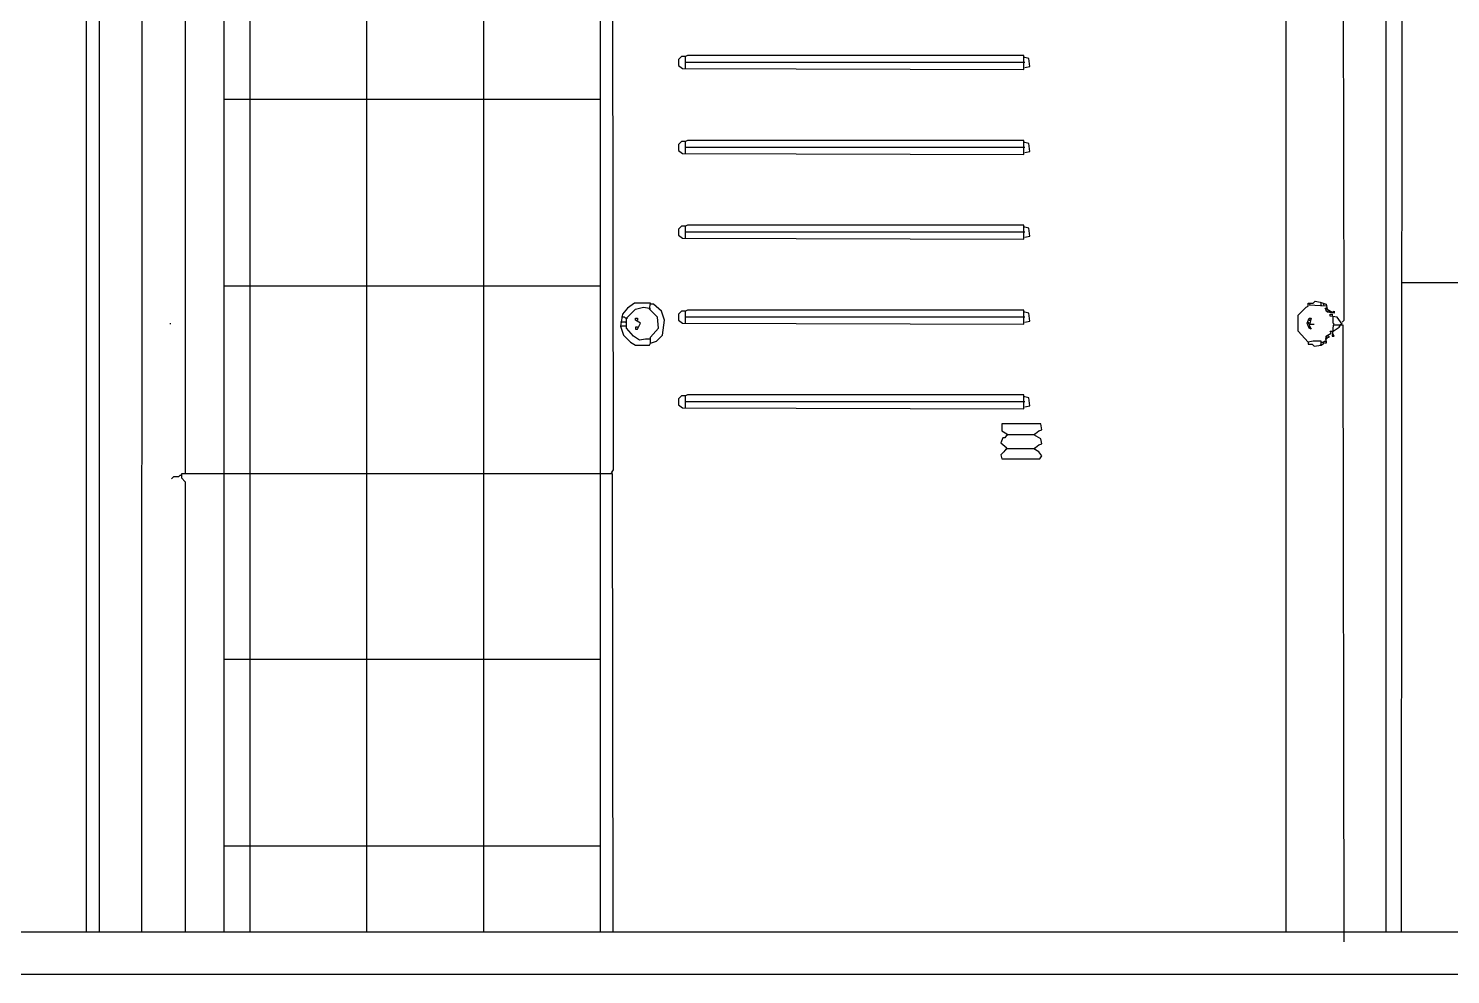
# Model space of a CAD drawing. Extents: x 3792242 to 5145247, y -1546315 to -1031918.
# Drawn here: x 4310029 to 4311036, y -1515644 to -1514974 of the extents above; entities that cross this region are included whole.
import ezdxf

# ---------------------------------------------------------------- set-up
doc = ezdxf.new("R2010")
doc.units = 0
doc.header["$MEASUREMENT"] = 0
for name, color, linetype in [('TENKÁ', 7, 'CONTINUOUS'), ('ZZ-chladenie', 133, 'CONTINUOUS'), ('ZZ-elektro', 221, 'CONTINUOUS')]:
    doc.layers.add(name, color=color, linetype=linetype)

msp = doc.modelspace()

# ---------------------------------------------------------------- linework, layer by layer
at = {"layer": 'TENKÁ'}
for p, q in [((4322827.714, -1515613.77), (4308697.714, -1515613.77)), ((4322827.714, -1515643.77), (4308697.714, -1515643.77))]:
    msp.add_line(p, q, dxfattribs=at)
at = {"layer": 'ZZ-chladenie', "color": 9}
for p, q in [((4310079.251, -1515613.77), (4310079.251, -1514304.266)), ((4310990.071, -1515613.77), (4310990.071, -1514304.266)), ((4310070.066, -1515613.77), (4310070.066, -1514326.878)), ((4310919.41, -1515613.77), (4310919.41, -1514326.878)), ((4311000.992, -1515613.77), (4311002.084, -1514325.465)), ((4310109.11, -1515613.77), (4310109.636, -1514509.183)), ((4310960.393, -1515180.462), (4310959.687, -1514743.778)), ((4310167.577, -1515288.574), (4310167.577, -1514760.03)), ((4310185.95, -1515288.574), (4310185.95, -1514760.03)), ((4310268.622, -1515288.574), (4310268.622, -1514760.03)), ((4310351.296, -1515288.574), (4310351.296, -1514760.03)), ((4310433.969, -1515288.574), (4310433.969, -1514760.03)), ((4310443.155, -1515286.454), (4310442.449, -1514760.736)), ((4310140.02, -1514766.389), (4310140.02, -1515288.574)), ((4310491.205, -1514993.918), (4310489.085, -1514996.037)), ((4310489.085, -1514996.037), (4310489.085, -1515000.277)), ((4310489.085, -1515000.277), (4310491.911, -1515002.397)), ((4310494.031, -1514993.918), (4310491.205, -1514993.918)), ((4310491.911, -1515002.397), (4310733.572, -1515003.103)), ((4310495.444, -1514993.211), (4310494.031, -1514993.918)), ((4310494.031, -1515002.397), (4310494.031, -1514993.918)), ((4310734.278, -1514998.157), (4310494.031, -1514998.157)), ((4310733.572, -1514993.211), (4310495.444, -1514993.211)), ((4310733.572, -1515003.103), (4310733.572, -1514993.211)), ((4310734.278, -1514994.624), (4310733.572, -1514994.624)), ((4310737.105, -1514995.331), (4310734.278, -1514994.624)), ((4310734.278, -1515001.69), (4310737.812, -1515000.984)), ((4310737.812, -1515000.984), (4310737.105, -1514995.331)), ((4310185.95, -1515024.302), (4310167.577, -1515024.302)), ((4310268.622, -1515024.302), (4310185.95, -1515024.302)), ((4310351.296, -1515024.302), (4310268.622, -1515024.302)), ((4310433.969, -1515024.302), (4310351.296, -1515024.302)), ((4310495.444, -1515053.272), (4310494.031, -1515053.979)), ((4310733.572, -1515053.272), (4310495.444, -1515053.272)), ((4310733.572, -1515063.165), (4310733.572, -1515053.272)), ((4310491.205, -1515053.979), (4310489.085, -1515056.099)), ((4310489.085, -1515056.099), (4310489.085, -1515060.338)), ((4310489.085, -1515060.338), (4310491.911, -1515062.459)), ((4310494.031, -1515053.979), (4310491.205, -1515053.979)), ((4310491.911, -1515062.459), (4310733.572, -1515063.165)), ((4310494.031, -1515062.459), (4310494.031, -1515053.979)), ((4310734.278, -1515058.219), (4310494.031, -1515058.219)), ((4310734.278, -1515054.686), (4310733.572, -1515054.686)), ((4310737.105, -1515055.393), (4310734.278, -1515054.686)), ((4310734.278, -1515061.752), (4310737.812, -1515061.045)), ((4310737.812, -1515061.045), (4310737.105, -1515055.393)), ((4310495.444, -1515113.334), (4310494.031, -1515114.041)), ((4310733.572, -1515113.334), (4310495.444, -1515113.334)), ((4310733.572, -1515123.227), (4310733.572, -1515113.334)), ((4310491.205, -1515114.041), (4310489.085, -1515116.161)), ((4310489.085, -1515116.161), (4310489.085, -1515120.4)), ((4310489.085, -1515120.4), (4310491.911, -1515122.52)), ((4310494.031, -1515114.041), (4310491.205, -1515114.041)), ((4310491.911, -1515122.52), (4310733.572, -1515123.227)), ((4310494.031, -1515122.52), (4310494.031, -1515114.041)), ((4310734.278, -1515118.281), (4310494.031, -1515118.281)), ((4310734.278, -1515114.747), (4310733.572, -1515114.747)), ((4310737.105, -1515115.454), (4310734.278, -1515114.747)), ((4310734.278, -1515121.813), (4310737.812, -1515121.107)), ((4310737.812, -1515121.107), (4310737.105, -1515115.454)), ((4310185.95, -1515156.438), (4310167.577, -1515156.438)), ((4310268.622, -1515156.438), (4310185.95, -1515156.438)), ((4310351.296, -1515156.438), (4310268.622, -1515156.438)), ((4310433.969, -1515156.438), (4310351.296, -1515156.438)), ((4310453.048, -1515171.983), (4310449.515, -1515176.222)), ((4310452.341, -1515179.049), (4310458.701, -1515172.69)), ((4310457.994, -1515168.45), (4310453.048, -1515171.983)), ((4310469.3, -1515168.45), (4310457.994, -1515168.45)), ((4310458.701, -1515172.69), (4310464.353, -1515171.277)), ((4310464.353, -1515171.277), (4310468.593, -1515171.983)), ((4310468.593, -1515172.69), (4310469.3, -1515168.45)), ((4310468.593, -1515171.983), (4310469.3, -1515172.69)), ((4310474.246, -1515178.343), (4310468.593, -1515172.69)), ((4310471.419, -1515169.156), (4310469.3, -1515169.156)), ((4310477.072, -1515174.103), (4310471.419, -1515169.156)), ((4310479.192, -1515180.462), (4310477.072, -1515174.103)), ((4310491.205, -1515174.103), (4310489.085, -1515176.222)), ((4310494.031, -1515174.103), (4310491.205, -1515174.103)), ((4310495.444, -1515173.396), (4310494.031, -1515174.103)), ((4310494.031, -1515182.582), (4310494.031, -1515174.103)), ((4310733.572, -1515173.396), (4310495.444, -1515173.396)), ((4310733.572, -1515183.289), (4310733.572, -1515173.396)), ((4310927.889, -1515176.929), (4310933.542, -1515171.277)), ((4310933.542, -1515171.277), (4310934.956, -1515170.57)), ((4310934.956, -1515170.57), (4310934.956, -1515168.45)), ((4310934.956, -1515168.45), (4310938.488, -1515168.45)), ((4310935.662, -1515169.863), (4310936.369, -1515169.156)), ((4310947.675, -1515170.57), (4310935.662, -1515169.863)), ((4310938.488, -1515168.45), (4310939.902, -1515167.037)), ((4310939.902, -1515167.037), (4310943.435, -1515167.743)), ((4310943.435, -1515167.743), (4310947.675, -1515169.156)), ((4310944.141, -1515169.863), (4310944.141, -1515168.45)), ((4310944.141, -1515169.863), (4310944.141, -1515170.57)), ((4310946.261, -1515169.863), (4310945.554, -1515169.156)), ((4310948.381, -1515174.809), (4310946.968, -1515171.983)), ((4310946.968, -1515171.983), (4310947.675, -1515171.983)), ((4310947.675, -1515169.156), (4310948.381, -1515172.69)), ((4310948.381, -1515171.983), (4310947.675, -1515171.983)), ((4310947.675, -1515174.103), (4310947.675, -1515173.396)), ((4310948.381, -1515174.103), (4310947.675, -1515174.103)), ((4310948.381, -1515172.69), (4310948.381, -1515171.983)), ((4310949.088, -1515173.396), (4310948.381, -1515172.69)), ((4310948.381, -1515172.69), (4310951.914, -1515174.809)), ((4310949.088, -1515174.809), (4310948.381, -1515174.103)), ((4310949.794, -1515174.103), (4310949.088, -1515173.396)), ((4310949.794, -1515174.103), (4310949.088, -1515174.809)), ((4310949.794, -1515174.103), (4310950.501, -1515174.103)), ((4310951.914, -1515174.809), (4310953.327, -1515174.103)), ((4310953.327, -1515174.103), (4310953.327, -1515175.516)), ((4310129.42, -1515183.289), (4310129.42, -1515182.582)), ((4310449.515, -1515176.222), (4310448.101, -1515184.702)), ((4310448.808, -1515181.876), (4310448.101, -1515181.876)), ((4310449.515, -1515178.343), (4310448.808, -1515178.343)), ((4310451.635, -1515181.876), (4310448.808, -1515181.876)), ((4310450.928, -1515178.343), (4310449.515, -1515178.343)), ((4310451.635, -1515179.049), (4310450.928, -1515178.343)), ((4310452.341, -1515179.049), (4310451.635, -1515179.049)), ((4310451.635, -1515181.876), (4310452.341, -1515181.876)), ((4310452.341, -1515179.049), (4310453.048, -1515179.049)), ((4310452.341, -1515186.115), (4310452.341, -1515179.049)), ((4310458.701, -1515180.462), (4310458.701, -1515179.049)), ((4310458.701, -1515179.049), (4310460.114, -1515179.049)), ((4310462.234, -1515182.582), (4310458.701, -1515180.462)), ((4310460.114, -1515179.049), (4310460.114, -1515180.462)), ((4310460.114, -1515186.822), (4310462.234, -1515182.582)), ((4310474.953, -1515186.115), (4310474.246, -1515178.343)), ((4310477.779, -1515191.061), (4310479.192, -1515180.462)), ((4310489.085, -1515176.222), (4310489.085, -1515180.462)), ((4310489.085, -1515180.462), (4310491.911, -1515182.582)), ((4310491.911, -1515182.582), (4310733.572, -1515183.289)), ((4310734.278, -1515178.343), (4310494.031, -1515178.343)), ((4310734.278, -1515174.809), (4310733.572, -1515174.809)), ((4310737.105, -1515175.516), (4310734.278, -1515174.809)), ((4310734.278, -1515181.876), (4310737.812, -1515181.169)), ((4310737.812, -1515181.169), (4310737.105, -1515175.516)), ((4310927.889, -1515188.235), (4310927.889, -1515176.929)), ((4310934.249, -1515182.582), (4310935.662, -1515179.049)), ((4310935.662, -1515186.115), (4310934.249, -1515182.582)), ((4310934.956, -1515182.582), (4310935.662, -1515181.876)), ((4310935.662, -1515183.289), (4310934.956, -1515182.582)), ((4310935.662, -1515179.049), (4310937.075, -1515179.049)), ((4310937.075, -1515179.049), (4310935.662, -1515184.702)), ((4310935.662, -1515180.462), (4310936.369, -1515180.462)), ((4310936.369, -1515180.462), (4310935.662, -1515180.462)), ((4310935.662, -1515183.289), (4310939.195, -1515183.289)), ((4310953.327, -1515175.516), (4310948.381, -1515174.809)), ((4310950.501, -1515177.636), (4310950.501, -1515176.222)), ((4310950.501, -1515176.222), (4310951.914, -1515176.222)), ((4310955.447, -1515178.343), (4310950.501, -1515177.636)), ((4310951.914, -1515176.222), (4310951.914, -1515177.636)), ((4310952.62, -1515183.995), (4310951.914, -1515191.768)), ((4310952.62, -1515182.582), (4310952.62, -1515177.636)), ((4310953.327, -1515183.289), (4310952.62, -1515182.582)), ((4310959.687, -1515183.995), (4310952.62, -1515183.995)), ((4310958.98, -1515183.289), (4310955.447, -1515178.343)), ((4310956.861, -1515185.408), (4310958.274, -1515183.289)), ((4310958.98, -1515181.876), (4310960.393, -1515180.462)), ((4310960.393, -1515620.68), (4310959.687, -1515183.995)), ((4310448.101, -1515184.702), (4310450.222, -1515191.061)), ((4310451.635, -1515184.702), (4310448.808, -1515184.702)), ((4310450.222, -1515191.061), (4310455.167, -1515196.008)), ((4310457.287, -1515191.768), (4310452.341, -1515186.115)), ((4310461.527, -1515194.595), (4310457.287, -1515191.768)), ((4310460.114, -1515185.408), (4310458.701, -1515185.408)), ((4310458.701, -1515185.408), (4310458.701, -1515186.822)), ((4310458.701, -1515186.822), (4310460.114, -1515186.822)), ((4310460.114, -1515185.408), (4310460.82, -1515185.408)), ((4310465.767, -1515193.888), (4310461.527, -1515194.595)), ((4310468.593, -1515193.888), (4310465.767, -1515193.888)), ((4310468.593, -1515193.888), (4310469.3, -1515193.181)), ((4310469.3, -1515192.474), (4310474.953, -1515186.115)), ((4310469.3, -1515196.714), (4310469.3, -1515192.474)), ((4310473.54, -1515195.301), (4310477.779, -1515191.061)), ((4310934.956, -1515196.008), (4310927.889, -1515188.235)), ((4310935.662, -1515184.702), (4310937.075, -1515186.822)), ((4310935.662, -1515186.115), (4310936.369, -1515185.408)), ((4310937.075, -1515186.822), (4310935.662, -1515186.115)), ((4310936.369, -1515185.408), (4310936.369, -1515184.702)), ((4310947.675, -1515193.888), (4310946.968, -1515193.888)), ((4310947.675, -1515191.768), (4310951.207, -1515189.648)), ((4310947.675, -1515192.474), (4310948.381, -1515191.768)), ((4310947.675, -1515193.888), (4310949.794, -1515191.768)), ((4310947.675, -1515195.301), (4310947.675, -1515191.768)), ((4310948.381, -1515193.181), (4310947.675, -1515192.474)), ((4310947.675, -1515193.888), (4310948.381, -1515193.181)), ((4310948.381, -1515191.768), (4310948.381, -1515191.061)), ((4310948.381, -1515191.061), (4310949.088, -1515191.061)), ((4310949.088, -1515192.474), (4310949.794, -1515192.474)), ((4310949.794, -1515192.474), (4310949.794, -1515191.768)), ((4310951.207, -1515189.648), (4310950.501, -1515188.235)), ((4310950.501, -1515188.235), (4310952.62, -1515188.235)), ((4310951.914, -1515191.768), (4310953.327, -1515191.768)), ((4310952.62, -1515188.235), (4310956.861, -1515185.408)), ((4310953.327, -1515191.768), (4310952.62, -1515190.355)), ((4310455.167, -1515196.008), (4310458.701, -1515198.127)), ((4310458.701, -1515198.127), (4310468.593, -1515198.127)), ((4310468.593, -1515198.127), (4310469.3, -1515196.714)), ((4310469.3, -1515196.714), (4310473.54, -1515195.301)), ((4310938.488, -1515195.301), (4310934.956, -1515196.008)), ((4310934.956, -1515196.008), (4310934.956, -1515197.421)), ((4310934.956, -1515197.421), (4310937.782, -1515197.421)), ((4310937.782, -1515197.421), (4310939.195, -1515198.834)), ((4310944.141, -1515195.301), (4310938.488, -1515195.301)), ((4310939.195, -1515198.834), (4310944.141, -1515198.127)), ((4310944.141, -1515197.421), (4310943.435, -1515198.127)), ((4310944.141, -1515197.421), (4310944.141, -1515195.301)), ((4310944.141, -1515196.008), (4310945.554, -1515196.008)), ((4310944.141, -1515198.127), (4310946.261, -1515196.714)), ((4310945.554, -1515196.008), (4310945.554, -1515196.714)), ((4310946.261, -1515196.714), (4310946.261, -1515195.301)), ((4310946.261, -1515195.301), (4310947.675, -1515195.301)), ((4310947.675, -1515196.714), (4310946.968, -1515196.714)), ((4310947.675, -1515195.301), (4310947.675, -1515196.714)), ((4310491.205, -1515234.165), (4310489.085, -1515236.284)), ((4310494.031, -1515234.165), (4310491.205, -1515234.165)), ((4310495.444, -1515233.458), (4310494.031, -1515234.165)), ((4310494.031, -1515242.644), (4310494.031, -1515234.165)), ((4310733.572, -1515233.458), (4310495.444, -1515233.458)), ((4310733.572, -1515243.351), (4310733.572, -1515233.458)), ((4310489.085, -1515236.284), (4310489.085, -1515240.524)), ((4310489.085, -1515240.524), (4310491.911, -1515242.644)), ((4310491.911, -1515242.644), (4310733.572, -1515243.351)), ((4310734.278, -1515238.404), (4310494.031, -1515238.404)), ((4310734.278, -1515234.871), (4310733.572, -1515234.871)), ((4310737.105, -1515235.578), (4310734.278, -1515234.871)), ((4310734.278, -1515241.938), (4310737.812, -1515241.231)), ((4310737.812, -1515241.231), (4310737.105, -1515235.578)), ((4310745.584, -1515253.949), (4310718.026, -1515253.949)), ((4310718.026, -1515253.949), (4310718.026, -1515258.896)), ((4310746.291, -1515258.19), (4310745.584, -1515253.949)), ((4310718.733, -1515263.842), (4310717.32, -1515267.375)), ((4310718.026, -1515258.896), (4310721.559, -1515261.016)), ((4310720.146, -1515263.842), (4310718.733, -1515263.842)), ((4310721.559, -1515261.722), (4310720.146, -1515263.842)), ((4310721.559, -1515261.016), (4310721.559, -1515261.722)), ((4310721.559, -1515261.722), (4310721.559, -1515262.429)), ((4310740.638, -1515261.722), (4310721.559, -1515261.722)), ((4310740.638, -1515261.722), (4310744.171, -1515258.896)), ((4310740.638, -1515261.722), (4310741.344, -1515261.016)), ((4310745.584, -1515264.549), (4310740.638, -1515261.722)), ((4310744.171, -1515258.896), (4310746.291, -1515258.19)), ((4310746.291, -1515268.082), (4310745.584, -1515264.549)), ((4310717.32, -1515267.375), (4310721.559, -1515270.908)), ((4310719.439, -1515273.735), (4310717.32, -1515275.855)), ((4310721.559, -1515270.908), (4310719.439, -1515273.735)), ((4310721.559, -1515271.615), (4310720.853, -1515272.322)), ((4310740.638, -1515271.615), (4310721.559, -1515271.615)), ((4310740.638, -1515271.615), (4310744.171, -1515268.788)), ((4310740.638, -1515271.615), (4310741.344, -1515270.908)), ((4310744.171, -1515273.735), (4310740.638, -1515271.615)), ((4310744.171, -1515268.788), (4310746.291, -1515268.082)), ((4310746.291, -1515276.561), (4310744.171, -1515273.735)), ((4310717.32, -1515275.855), (4310718.026, -1515278.681)), ((4310718.026, -1515278.681), (4310744.878, -1515278.681)), ((4310744.878, -1515278.681), (4310746.291, -1515276.561)), ((4310130.834, -1515292.106), (4310130.127, -1515292.813)), ((4310131.541, -1515291.4), (4310130.834, -1515292.106)), ((4310135.073, -1515291.4), (4310131.541, -1515291.4)), ((4310135.78, -1515290.693), (4310135.073, -1515291.4)), ((4310136.486, -1515289.987), (4310135.78, -1515290.693)), ((4310136.486, -1515290.693), (4310136.486, -1515289.987)), ((4310442.449, -1515289.28), (4310137.193, -1515289.28)), ((4310137.193, -1515289.28), (4310137.193, -1515292.106)), ((4310137.193, -1515292.106), (4310140.02, -1515294.933)), ((4310140.02, -1515294.933), (4310140.02, -1515613.77)), ((4310167.577, -1515613.77), (4310167.577, -1515288.574)), ((4310185.95, -1515613.77), (4310185.95, -1515288.574)), ((4310268.622, -1515613.77), (4310268.622, -1515288.574)), ((4310351.296, -1515613.77), (4310351.296, -1515288.574)), ((4310433.969, -1515613.77), (4310433.969, -1515288.574)), ((4310441.742, -1515288.574), (4310443.155, -1515286.454)), ((4310441.742, -1515288.574), (4310442.449, -1515287.867)), ((4310442.885, -1515613.77), (4310442.449, -1515289.28)), ((4310185.95, -1515420.71), (4310167.577, -1515420.71)), ((4310268.622, -1515420.71), (4310185.95, -1515420.71)), ((4310351.296, -1515420.71), (4310268.622, -1515420.71)), ((4310433.969, -1515420.71), (4310351.296, -1515420.71)), ((4310185.95, -1515552.846), (4310167.577, -1515552.846)), ((4310268.622, -1515552.846), (4310185.95, -1515552.846)), ((4310351.296, -1515552.846), (4310268.622, -1515552.846)), ((4310433.969, -1515552.846), (4310351.296, -1515552.846))]:
    msp.add_line(p, q, dxfattribs=at)
at = {"layer": 'ZZ-elektro', "color": 253, "lineweight": 30, "ltscale": 10}
msp.add_line((4311001.382, -1515153.77), (4311307.977, -1515153.77), dxfattribs=at)

doc.saveas('drawing.dxf')
